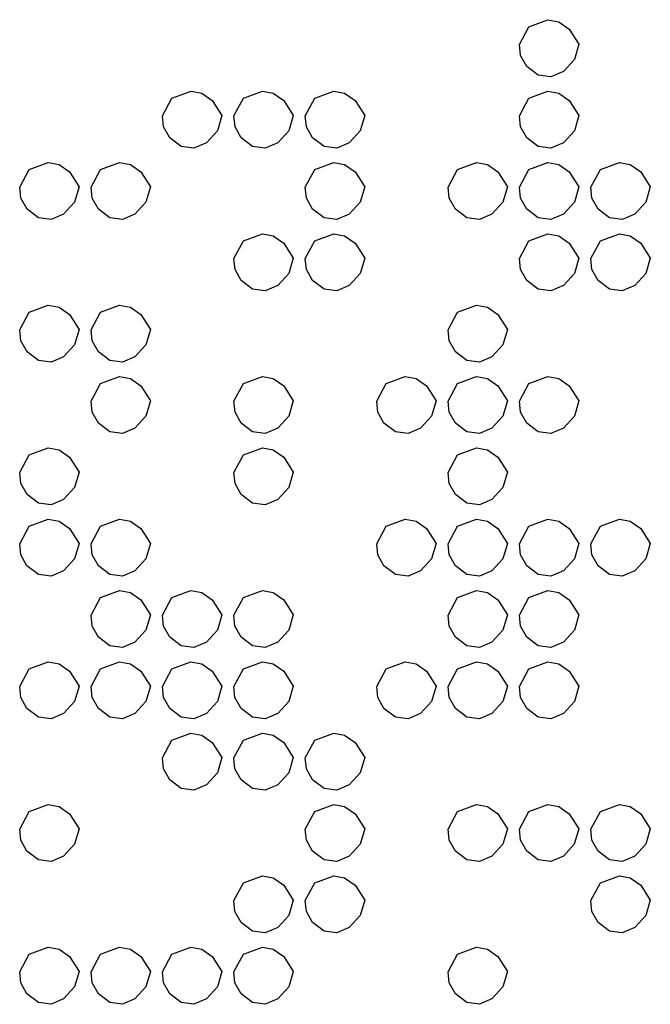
# Model space of a CAD drawing. Extents: x -13.9 to 69.6, y -29.8 to 53.7.
# Drawn here: x 26.8 to 46.74, y -29.45 to 1.71 of the extents above; entities that cross this region are included whole.
import ezdxf

# ---------------------------------------------------------------- set-up
doc = ezdxf.new("R2010")
doc.units = 0

msp = doc.modelspace()

# ---------------------------------------------------------------- linework, layer by layer
at = {"layer": 'Image'}
for p, q in [((42.908265, 1.485093), (43.50949, 1.714373)), ((43.50949, 1.714373), (43.851672, 1.642386)), ((43.851672, 1.642386), (44.18345, 1.41259)), ((42.608475, 0.925091), (42.908265, 1.485093)), ((44.18345, 1.41259), (44.486762, 0.940849)), ((44.486762, 0.940849), (44.342984, 0.456777)), ((42.643087, 0.583677), (42.608475, 0.925091)), ((42.83882, 0.23471), (42.643087, 0.583677)), ((44.342984, 0.456777), (43.995818, 0.071656)), ((42.838824, 0.234708), (42.83882, 0.23471)), ((43.201026, -0.045683), (42.838824, 0.234708)), ((43.995818, 0.071656), (43.600928, -0.097932)), ((43.600928, -0.097932), (43.201026, -0.045683)), ((31.619345, -0.772687), (32.22057, -0.543407)), ((32.22057, -0.543407), (32.562752, -0.615394)), ((32.562752, -0.615394), (32.89453, -0.84519)), ((33.877125, -0.772687), (34.47835, -0.543407)), ((34.47835, -0.543407), (34.820532, -0.615394)), ((34.820532, -0.615394), (35.15231, -0.84519)), ((36.134905, -0.772687), (36.73613, -0.543407)), ((36.73613, -0.543407), (37.078312, -0.615394)), ((37.078312, -0.615394), (37.41009, -0.84519)), ((42.908235, -0.772687), (43.50946, -0.543407)), ((43.50946, -0.543407), (43.851642, -0.615394)), ((43.851642, -0.615394), (44.18342, -0.84519)), ((31.319555, -1.332689), (31.619345, -0.772687)), ((32.89453, -0.84519), (33.197842, -1.316931)), ((33.577335, -1.332689), (33.877125, -0.772687)), ((35.15231, -0.84519), (35.455622, -1.316931)), ((35.835115, -1.332689), (36.134905, -0.772687)), ((37.41009, -0.84519), (37.713402, -1.316931)), ((42.608445, -1.332689), (42.908235, -0.772687)), ((44.18342, -0.84519), (44.486732, -1.316931)), ((31.354167, -1.674103), (31.319555, -1.332689)), ((33.197842, -1.316931), (33.054064, -1.801003)), ((33.611947, -1.674103), (33.577335, -1.332689)), ((35.455622, -1.316931), (35.311844, -1.801003)), ((35.869727, -1.674103), (35.835115, -1.332689)), ((37.713402, -1.316931), (37.569624, -1.801003)), ((42.643057, -1.674103), (42.608445, -1.332689)), ((44.486732, -1.316931), (44.342954, -1.801003)), ((31.5499, -2.02307), (31.354167, -1.674103)), ((33.054064, -1.801003), (32.706898, -2.186124)), ((33.80768, -2.02307), (33.611947, -1.674103)), ((35.311844, -1.801003), (34.964678, -2.186124)), ((36.06546, -2.02307), (35.869727, -1.674103)), ((37.569624, -1.801003), (37.222458, -2.186124)), ((42.83879, -2.02307), (42.643057, -1.674103)), ((44.342954, -1.801003), (43.995788, -2.186124)), ((31.549904, -2.023072), (31.5499, -2.02307)), ((31.912106, -2.303463), (31.549904, -2.023072)), ((33.807684, -2.023072), (33.80768, -2.02307)), ((34.169886, -2.303463), (33.807684, -2.023072)), ((36.065464, -2.023072), (36.06546, -2.02307)), ((36.427666, -2.303463), (36.065464, -2.023072)), ((42.838794, -2.023072), (42.83879, -2.02307)), ((43.200996, -2.303463), (42.838794, -2.023072)), ((32.312008, -2.355712), (31.912106, -2.303463)), ((32.706898, -2.186124), (32.312008, -2.355712)), ((34.569788, -2.355712), (34.169886, -2.303463)), ((34.964678, -2.186124), (34.569788, -2.355712)), ((36.827568, -2.355712), (36.427666, -2.303463)), ((37.222458, -2.186124), (36.827568, -2.355712)), ((43.600898, -2.355712), (43.200996, -2.303463)), ((43.995788, -2.186124), (43.600898, -2.355712)), ((27.103705, -3.030467), (27.70493, -2.801187)), ((27.70493, -2.801187), (28.047112, -2.873174)), ((29.361485, -3.030467), (29.96271, -2.801187)), ((29.96271, -2.801187), (30.304892, -2.873174)), ((36.134815, -3.030467), (36.73604, -2.801187)), ((36.73604, -2.801187), (37.078222, -2.873174)), ((40.650365, -3.030467), (41.25159, -2.801187)), ((41.25159, -2.801187), (41.593772, -2.873174)), ((42.908145, -3.030467), (43.50937, -2.801187)), ((43.50937, -2.801187), (43.851552, -2.873174)), ((45.165925, -3.030467), (45.76715, -2.801187)), ((45.76715, -2.801187), (46.109332, -2.873174)), ((26.803915, -3.590469), (27.103705, -3.030467)), ((28.047112, -2.873174), (28.37889, -3.10297)), ((28.37889, -3.10297), (28.682202, -3.574711)), ((29.061695, -3.590469), (29.361485, -3.030467)), ((30.304892, -2.873174), (30.63667, -3.10297)), ((30.63667, -3.10297), (30.939982, -3.574711)), ((35.835025, -3.590469), (36.134815, -3.030467)), ((37.078222, -2.873174), (37.41, -3.10297)), ((37.41, -3.10297), (37.713312, -3.574711)), ((40.350575, -3.590469), (40.650365, -3.030467)), ((41.593772, -2.873174), (41.92555, -3.10297)), ((41.92555, -3.10297), (42.228862, -3.574711)), ((42.608355, -3.590469), (42.908145, -3.030467)), ((43.851552, -2.873174), (44.18333, -3.10297)), ((44.18333, -3.10297), (44.486642, -3.574711)), ((44.866135, -3.590469), (45.165925, -3.030467)), ((46.109332, -2.873174), (46.44111, -3.10297)), ((46.44111, -3.10297), (46.744422, -3.574711)), ((26.838527, -3.931883), (26.803915, -3.590469)), ((28.682202, -3.574711), (28.538424, -4.058783)), ((29.096307, -3.931883), (29.061695, -3.590469)), ((30.939982, -3.574711), (30.796204, -4.058783)), ((35.869637, -3.931883), (35.835025, -3.590469)), ((37.713312, -3.574711), (37.569534, -4.058783)), ((40.385187, -3.931883), (40.350575, -3.590469)), ((42.228862, -3.574711), (42.085084, -4.058783)), ((42.642967, -3.931883), (42.608355, -3.590469)), ((44.486642, -3.574711), (44.342864, -4.058783)), ((44.900747, -3.931883), (44.866135, -3.590469)), ((46.744422, -3.574711), (46.600644, -4.058783)), ((27.03426, -4.28085), (26.838527, -3.931883)), ((29.29204, -4.28085), (29.096307, -3.931883)), ((36.06537, -4.28085), (35.869637, -3.931883)), ((40.58092, -4.28085), (40.385187, -3.931883)), ((42.8387, -4.28085), (42.642967, -3.931883)), ((45.09648, -4.28085), (44.900747, -3.931883)), ((27.034264, -4.280852), (27.03426, -4.28085)), ((27.396466, -4.561243), (27.034264, -4.280852)), ((28.538424, -4.058783), (28.191258, -4.443904)), ((29.292044, -4.280852), (29.29204, -4.28085)), ((29.654246, -4.561243), (29.292044, -4.280852)), ((30.796204, -4.058783), (30.449038, -4.443904)), ((36.065374, -4.280852), (36.06537, -4.28085)), ((36.427576, -4.561243), (36.065374, -4.280852)), ((37.569534, -4.058783), (37.222368, -4.443904)), ((40.580924, -4.280852), (40.58092, -4.28085)), ((40.943126, -4.561243), (40.580924, -4.280852)), ((42.085084, -4.058783), (41.737918, -4.443904)), ((42.838704, -4.280852), (42.8387, -4.28085)), ((43.200906, -4.561243), (42.838704, -4.280852)), ((44.342864, -4.058783), (43.995698, -4.443904)), ((45.096484, -4.280852), (45.09648, -4.28085)), ((45.458686, -4.561243), (45.096484, -4.280852)), ((46.600644, -4.058783), (46.253478, -4.443904)), ((27.796368, -4.613492), (27.396466, -4.561243)), ((28.191258, -4.443904), (27.796368, -4.613492)), ((30.054148, -4.613492), (29.654246, -4.561243)), ((30.449038, -4.443904), (30.054148, -4.613492)), ((36.827478, -4.613492), (36.427576, -4.561243)), ((37.222368, -4.443904), (36.827478, -4.613492)), ((41.343028, -4.613492), (40.943126, -4.561243)), ((41.737918, -4.443904), (41.343028, -4.613492)), ((43.600808, -4.613492), (43.200906, -4.561243)), ((43.995698, -4.443904), (43.600808, -4.613492)), ((45.858588, -4.613492), (45.458686, -4.561243)), ((46.253478, -4.443904), (45.858588, -4.613492)), ((33.577155, -5.848249), (33.876945, -5.288247)), ((33.876945, -5.288247), (34.47817, -5.058967)), ((34.47817, -5.058967), (34.820352, -5.130954)), ((34.820352, -5.130954), (35.15213, -5.36075)), ((35.834935, -5.848249), (36.134725, -5.288247)), ((36.134725, -5.288247), (36.73595, -5.058967)), ((36.73595, -5.058967), (37.078132, -5.130954)), ((37.078132, -5.130954), (37.40991, -5.36075)), ((42.608265, -5.848249), (42.908055, -5.288247)), ((42.908055, -5.288247), (43.50928, -5.058967)), ((43.50928, -5.058967), (43.851462, -5.130954)), ((43.851462, -5.130954), (44.18324, -5.36075)), ((44.866045, -5.848249), (45.165835, -5.288247)), ((45.165835, -5.288247), (45.76706, -5.058967)), ((45.76706, -5.058967), (46.109242, -5.130954)), ((46.109242, -5.130954), (46.44102, -5.36075)), ((35.15213, -5.36075), (35.455442, -5.832491)), ((37.40991, -5.36075), (37.713222, -5.832491)), ((44.18324, -5.36075), (44.486552, -5.832491)), ((46.44102, -5.36075), (46.744332, -5.832491)), ((33.611767, -6.189663), (33.577155, -5.848249)), ((35.455442, -5.832491), (35.311664, -6.316563)), ((35.869547, -6.189663), (35.834935, -5.848249)), ((37.713222, -5.832491), (37.569444, -6.316563)), ((42.642877, -6.189663), (42.608265, -5.848249)), ((44.486552, -5.832491), (44.342774, -6.316563)), ((44.900657, -6.189663), (44.866045, -5.848249)), ((46.744332, -5.832491), (46.600554, -6.316563)), ((33.8075, -6.53863), (33.611767, -6.189663)), ((36.06528, -6.53863), (35.869547, -6.189663)), ((42.83861, -6.53863), (42.642877, -6.189663)), ((45.09639, -6.53863), (44.900657, -6.189663)), ((33.807504, -6.538632), (33.8075, -6.53863)), ((34.169706, -6.819023), (33.807504, -6.538632)), ((35.311664, -6.316563), (34.964498, -6.701684)), ((36.065284, -6.538632), (36.06528, -6.53863)), ((36.427486, -6.819023), (36.065284, -6.538632)), ((37.569444, -6.316563), (37.222278, -6.701684)), ((42.838614, -6.538632), (42.83861, -6.53863)), ((43.200816, -6.819023), (42.838614, -6.538632)), ((44.342774, -6.316563), (43.995608, -6.701684)), ((45.096394, -6.538632), (45.09639, -6.53863)), ((45.458596, -6.819023), (45.096394, -6.538632)), ((46.600554, -6.316563), (46.253388, -6.701684)), ((34.569608, -6.871272), (34.169706, -6.819023)), ((34.964498, -6.701684), (34.569608, -6.871272)), ((36.827388, -6.871272), (36.427486, -6.819023)), ((37.222278, -6.701684), (36.827388, -6.871272)), ((43.600718, -6.871272), (43.200816, -6.819023)), ((43.995608, -6.701684), (43.600718, -6.871272)), ((45.858498, -6.871272), (45.458596, -6.819023)), ((46.253388, -6.701684), (45.858498, -6.871272)), ((27.103565, -7.546027), (27.70479, -7.316747)), ((27.70479, -7.316747), (28.046972, -7.388734)), ((28.046972, -7.388734), (28.37875, -7.61853)), ((29.361345, -7.546027), (29.96257, -7.316747)), ((29.96257, -7.316747), (30.304752, -7.388734)), ((30.304752, -7.388734), (30.63653, -7.61853)), ((40.650245, -7.546027), (41.25147, -7.316747)), ((41.25147, -7.316747), (41.593652, -7.388734)), ((41.593652, -7.388734), (41.92543, -7.61853)), ((26.803775, -8.106029), (27.103565, -7.546027)), ((28.37875, -7.61853), (28.682062, -8.090271)), ((29.061555, -8.106029), (29.361345, -7.546027)), ((30.63653, -7.61853), (30.939842, -8.090271)), ((40.350455, -8.106029), (40.650245, -7.546027)), ((41.92543, -7.61853), (42.228742, -8.090271)), ((28.682062, -8.090271), (28.538284, -8.574343)), ((30.939842, -8.090271), (30.796064, -8.574343)), ((42.228742, -8.090271), (42.084964, -8.574343)), ((26.838387, -8.447443), (26.803775, -8.106029)), ((29.096167, -8.447443), (29.061555, -8.106029)), ((40.385067, -8.447443), (40.350455, -8.106029)), ((27.03412, -8.79641), (26.838387, -8.447443)), ((28.538284, -8.574343), (28.191118, -8.959464)), ((29.2919, -8.79641), (29.096167, -8.447443)), ((30.796064, -8.574343), (30.448898, -8.959464)), ((40.5808, -8.79641), (40.385067, -8.447443)), ((42.084964, -8.574343), (41.737798, -8.959464)), ((27.034124, -8.796412), (27.03412, -8.79641)), ((27.396326, -9.076803), (27.034124, -8.796412)), ((28.191118, -8.959464), (27.796228, -9.129052)), ((29.291904, -8.796412), (29.2919, -8.79641)), ((29.654106, -9.076803), (29.291904, -8.796412)), ((30.448898, -8.959464), (30.054008, -9.129052)), ((40.580804, -8.796412), (40.5808, -8.79641)), ((40.943006, -9.076803), (40.580804, -8.796412)), ((41.737798, -8.959464), (41.342908, -9.129052)), ((27.796228, -9.129052), (27.396326, -9.076803)), ((30.054008, -9.129052), (29.654106, -9.076803)), ((41.342908, -9.129052), (40.943006, -9.076803)), ((29.361325, -9.803807), (29.96255, -9.574527)), ((29.96255, -9.574527), (30.304732, -9.646514)), ((30.304732, -9.646514), (30.63651, -9.87631)), ((33.876875, -9.803807), (34.4781, -9.574527)), ((34.4781, -9.574527), (34.820282, -9.646514)), ((34.820282, -9.646514), (35.15206, -9.87631)), ((38.392425, -9.803807), (38.99365, -9.574527)), ((38.99365, -9.574527), (39.335832, -9.646514)), ((39.335832, -9.646514), (39.66761, -9.87631)), ((40.650205, -9.803807), (41.25143, -9.574527)), ((41.25143, -9.574527), (41.593612, -9.646514)), ((41.593612, -9.646514), (41.92539, -9.87631)), ((42.907985, -9.803807), (43.50921, -9.574527)), ((43.50921, -9.574527), (43.851392, -9.646514)), ((43.851392, -9.646514), (44.18317, -9.87631)), ((29.061535, -10.363809), (29.361325, -9.803807)), ((30.63651, -9.87631), (30.939822, -10.348051)), ((33.577085, -10.363809), (33.876875, -9.803807)), ((35.15206, -9.87631), (35.455372, -10.348051)), ((38.092635, -10.363809), (38.392425, -9.803807)), ((39.66761, -9.87631), (39.970922, -10.348051)), ((40.350415, -10.363809), (40.650205, -9.803807)), ((41.92539, -9.87631), (42.228702, -10.348051)), ((42.608195, -10.363809), (42.907985, -9.803807)), ((44.18317, -9.87631), (44.486482, -10.348051)), ((29.096147, -10.705223), (29.061535, -10.363809)), ((30.939822, -10.348051), (30.796044, -10.832123)), ((33.611697, -10.705223), (33.577085, -10.363809)), ((35.455372, -10.348051), (35.311594, -10.832123)), ((38.127247, -10.705223), (38.092635, -10.363809)), ((39.970922, -10.348051), (39.827144, -10.832123)), ((40.385027, -10.705223), (40.350415, -10.363809)), ((42.228702, -10.348051), (42.084924, -10.832123)), ((42.642807, -10.705223), (42.608195, -10.363809)), ((44.486482, -10.348051), (44.342704, -10.832123)), ((29.29188, -11.05419), (29.096147, -10.705223)), ((30.796044, -10.832123), (30.448878, -11.217244)), ((33.80743, -11.05419), (33.611697, -10.705223)), ((35.311594, -10.832123), (34.964428, -11.217244)), ((38.32298, -11.05419), (38.127247, -10.705223)), ((39.827144, -10.832123), (39.479978, -11.217244)), ((40.58076, -11.05419), (40.385027, -10.705223)), ((42.084924, -10.832123), (41.737758, -11.217244)), ((42.83854, -11.05419), (42.642807, -10.705223)), ((44.342704, -10.832123), (43.995538, -11.217244)), ((29.291884, -11.054192), (29.29188, -11.05419)), ((29.654086, -11.334583), (29.291884, -11.054192)), ((30.448878, -11.217244), (30.053988, -11.386832)), ((33.807434, -11.054192), (33.80743, -11.05419)), ((34.169636, -11.334583), (33.807434, -11.054192)), ((34.964428, -11.217244), (34.569538, -11.386832)), ((38.322984, -11.054192), (38.32298, -11.05419)), ((38.685186, -11.334583), (38.322984, -11.054192)), ((39.479978, -11.217244), (39.085088, -11.386832)), ((40.580764, -11.054192), (40.58076, -11.05419)), ((40.942966, -11.334583), (40.580764, -11.054192)), ((41.737758, -11.217244), (41.342868, -11.386832)), ((42.838544, -11.054192), (42.83854, -11.05419)), ((43.200746, -11.334583), (42.838544, -11.054192)), ((43.995538, -11.217244), (43.600648, -11.386832)), ((30.053988, -11.386832), (29.654086, -11.334583)), ((34.569538, -11.386832), (34.169636, -11.334583)), ((39.085088, -11.386832), (38.685186, -11.334583)), ((41.342868, -11.386832), (40.942966, -11.334583)), ((43.600648, -11.386832), (43.200746, -11.334583)), ((27.103515, -12.061587), (27.70474, -11.832307)), ((27.70474, -11.832307), (28.046922, -11.904294)), ((33.876845, -12.061587), (34.47807, -11.832307)), ((34.47807, -11.832307), (34.820252, -11.904294)), ((40.650175, -12.061587), (41.2514, -11.832307)), ((41.2514, -11.832307), (41.593582, -11.904294)), ((26.803725, -12.621589), (27.103515, -12.061587)), ((28.046922, -11.904294), (28.3787, -12.13409)), ((28.3787, -12.13409), (28.682012, -12.605831)), ((33.577055, -12.621589), (33.876845, -12.061587)), ((34.820252, -11.904294), (35.15203, -12.13409)), ((35.15203, -12.13409), (35.455342, -12.605831)), ((40.350385, -12.621589), (40.650175, -12.061587)), ((41.593582, -11.904294), (41.92536, -12.13409)), ((41.92536, -12.13409), (42.228672, -12.605831)), ((26.838337, -12.963003), (26.803725, -12.621589)), ((28.682012, -12.605831), (28.538234, -13.089903)), ((33.611667, -12.963003), (33.577055, -12.621589)), ((35.455342, -12.605831), (35.311564, -13.089903)), ((40.384997, -12.963003), (40.350385, -12.621589)), ((42.228672, -12.605831), (42.084894, -13.089903)), ((27.03407, -13.31197), (26.838337, -12.963003)), ((33.8074, -13.31197), (33.611667, -12.963003)), ((40.58073, -13.31197), (40.384997, -12.963003)), ((27.034074, -13.311972), (27.03407, -13.31197)), ((27.396276, -13.592363), (27.034074, -13.311972)), ((28.538234, -13.089903), (28.191068, -13.475024)), ((33.807404, -13.311972), (33.8074, -13.31197)), ((34.169606, -13.592363), (33.807404, -13.311972)), ((35.311564, -13.089903), (34.964398, -13.475024)), ((40.580734, -13.311972), (40.58073, -13.31197)), ((40.942936, -13.592363), (40.580734, -13.311972)), ((42.084894, -13.089903), (41.737728, -13.475024)), ((27.796178, -13.644612), (27.396276, -13.592363)), ((28.191068, -13.475024), (27.796178, -13.644612)), ((34.569508, -13.644612), (34.169606, -13.592363)), ((34.964398, -13.475024), (34.569508, -13.644612)), ((41.342838, -13.644612), (40.942936, -13.592363)), ((41.737728, -13.475024), (41.342838, -13.644612)), ((26.803625, -14.879369), (27.103415, -14.319367)), ((27.103415, -14.319367), (27.70464, -14.090087)), ((27.70464, -14.090087), (28.046822, -14.162074)), ((28.046822, -14.162074), (28.3786, -14.39187)), ((29.061405, -14.879369), (29.361195, -14.319367)), ((29.361195, -14.319367), (29.96242, -14.090087)), ((29.96242, -14.090087), (30.304602, -14.162074)), ((30.304602, -14.162074), (30.63638, -14.39187)), ((38.092505, -14.879369), (38.392295, -14.319367)), ((38.392295, -14.319367), (38.99352, -14.090087)), ((38.99352, -14.090087), (39.335702, -14.162074)), ((39.335702, -14.162074), (39.66748, -14.39187)), ((40.350285, -14.879369), (40.650075, -14.319367)), ((40.650075, -14.319367), (41.2513, -14.090087)), ((41.2513, -14.090087), (41.593482, -14.162074)), ((41.593482, -14.162074), (41.92526, -14.39187)), ((42.608065, -14.879369), (42.907855, -14.319367)), ((42.907855, -14.319367), (43.50908, -14.090087)), ((43.50908, -14.090087), (43.851262, -14.162074)), ((43.851262, -14.162074), (44.18304, -14.39187)), ((44.865845, -14.879369), (45.165635, -14.319367)), ((45.165635, -14.319367), (45.76686, -14.090087)), ((45.76686, -14.090087), (46.109042, -14.162074)), ((46.109042, -14.162074), (46.44082, -14.39187)), ((28.3786, -14.39187), (28.681912, -14.863611)), ((30.63638, -14.39187), (30.939692, -14.863611)), ((39.66748, -14.39187), (39.970792, -14.863611)), ((41.92526, -14.39187), (42.228572, -14.863611)), ((44.18304, -14.39187), (44.486352, -14.863611)), ((46.44082, -14.39187), (46.744132, -14.863611)), ((26.838237, -15.220783), (26.803625, -14.879369)), ((28.681912, -14.863611), (28.538134, -15.347683)), ((29.096017, -15.220783), (29.061405, -14.879369)), ((30.939692, -14.863611), (30.795914, -15.347683)), ((38.127117, -15.220783), (38.092505, -14.879369)), ((39.970792, -14.863611), (39.827014, -15.347683)), ((40.384897, -15.220783), (40.350285, -14.879369)), ((42.228572, -14.863611), (42.084794, -15.347683)), ((42.642677, -15.220783), (42.608065, -14.879369)), ((44.486352, -14.863611), (44.342574, -15.347683)), ((44.900457, -15.220783), (44.865845, -14.879369)), ((46.744132, -14.863611), (46.600354, -15.347683)), ((27.03397, -15.56975), (26.838237, -15.220783)), ((29.29175, -15.56975), (29.096017, -15.220783)), ((38.32285, -15.56975), (38.127117, -15.220783)), ((40.58063, -15.56975), (40.384897, -15.220783)), ((42.83841, -15.56975), (42.642677, -15.220783)), ((45.09619, -15.56975), (44.900457, -15.220783)), ((27.033974, -15.569752), (27.03397, -15.56975)), ((27.396176, -15.850143), (27.033974, -15.569752)), ((28.538134, -15.347683), (28.190968, -15.732804)), ((29.291754, -15.569752), (29.29175, -15.56975)), ((29.653956, -15.850143), (29.291754, -15.569752)), ((30.795914, -15.347683), (30.448748, -15.732804)), ((38.322854, -15.569752), (38.32285, -15.56975)), ((38.685056, -15.850143), (38.322854, -15.569752)), ((39.827014, -15.347683), (39.479848, -15.732804)), ((40.580634, -15.569752), (40.58063, -15.56975)), ((40.942836, -15.850143), (40.580634, -15.569752)), ((42.084794, -15.347683), (41.737628, -15.732804)), ((42.838414, -15.569752), (42.83841, -15.56975)), ((43.200616, -15.850143), (42.838414, -15.569752)), ((44.342574, -15.347683), (43.995408, -15.732804)), ((45.096194, -15.569752), (45.09619, -15.56975)), ((45.458396, -15.850143), (45.096194, -15.569752)), ((46.600354, -15.347683), (46.253188, -15.732804)), ((27.796078, -15.902392), (27.396176, -15.850143)), ((28.190968, -15.732804), (27.796078, -15.902392)), ((30.053858, -15.902392), (29.653956, -15.850143)), ((30.448748, -15.732804), (30.053858, -15.902392)), ((39.084958, -15.902392), (38.685056, -15.850143)), ((39.479848, -15.732804), (39.084958, -15.902392)), ((41.342738, -15.902392), (40.942836, -15.850143)), ((41.737628, -15.732804), (41.342738, -15.902392)), ((43.600518, -15.902392), (43.200616, -15.850143)), ((43.995408, -15.732804), (43.600518, -15.902392)), ((45.858298, -15.902392), (45.458396, -15.850143)), ((46.253188, -15.732804), (45.858298, -15.902392)), ((29.361135, -16.577147), (29.96236, -16.347867)), ((29.96236, -16.347867), (30.304542, -16.419854)), ((30.304542, -16.419854), (30.63632, -16.64965)), ((31.618915, -16.577147), (32.22014, -16.347867)), ((32.22014, -16.347867), (32.562322, -16.419854)), ((32.562322, -16.419854), (32.8941, -16.64965)), ((33.876695, -16.577147), (34.47792, -16.347867)), ((34.47792, -16.347867), (34.820102, -16.419854)), ((34.820102, -16.419854), (35.15188, -16.64965)), ((40.650025, -16.577147), (41.25125, -16.347867)), ((41.25125, -16.347867), (41.593432, -16.419854)), ((41.593432, -16.419854), (41.92521, -16.64965)), ((42.907805, -16.577147), (43.50903, -16.347867)), ((43.50903, -16.347867), (43.851212, -16.419854)), ((43.851212, -16.419854), (44.18299, -16.64965)), ((29.061345, -17.137149), (29.361135, -16.577147)), ((30.63632, -16.64965), (30.939632, -17.121392)), ((31.319125, -17.137149), (31.618915, -16.577147)), ((32.8941, -16.64965), (33.197412, -17.121392)), ((33.576905, -17.137149), (33.876695, -16.577147)), ((35.15188, -16.64965), (35.455192, -17.121392)), ((40.350235, -17.137149), (40.650025, -16.577147)), ((41.92521, -16.64965), (42.228522, -17.121392)), ((42.608015, -17.137149), (42.907805, -16.577147)), ((44.18299, -16.64965), (44.486302, -17.121392)), ((29.095957, -17.478563), (29.061345, -17.137149)), ((30.939632, -17.121392), (30.795854, -17.605463)), ((31.353737, -17.478563), (31.319125, -17.137149)), ((33.197412, -17.121392), (33.053634, -17.605463)), ((33.611517, -17.478563), (33.576905, -17.137149)), ((35.455192, -17.121392), (35.311414, -17.605463)), ((40.384847, -17.478563), (40.350235, -17.137149)), ((42.228522, -17.121392), (42.084744, -17.605463)), ((42.642627, -17.478563), (42.608015, -17.137149)), ((44.486302, -17.121392), (44.342524, -17.605463)), ((29.29169, -17.82753), (29.095957, -17.478563)), ((30.795854, -17.605463), (30.448688, -17.990584)), ((31.54947, -17.82753), (31.353737, -17.478563)), ((33.053634, -17.605463), (32.706468, -17.990584)), ((33.80725, -17.82753), (33.611517, -17.478563)), ((35.311414, -17.605463), (34.964248, -17.990584)), ((40.58058, -17.82753), (40.384847, -17.478563)), ((42.084744, -17.605463), (41.737578, -17.990584)), ((42.83836, -17.82753), (42.642627, -17.478563)), ((44.342524, -17.605463), (43.995358, -17.990584)), ((29.291694, -17.827532), (29.29169, -17.82753)), ((29.653896, -18.107923), (29.291694, -17.827532)), ((30.448688, -17.990584), (30.053798, -18.160172)), ((31.549474, -17.827532), (31.54947, -17.82753)), ((31.911676, -18.107923), (31.549474, -17.827532)), ((32.706468, -17.990584), (32.311578, -18.160172)), ((33.807254, -17.827532), (33.80725, -17.82753)), ((34.169456, -18.107923), (33.807254, -17.827532)), ((34.964248, -17.990584), (34.569358, -18.160172)), ((40.580584, -17.827532), (40.58058, -17.82753)), ((40.942786, -18.107923), (40.580584, -17.827532)), ((41.737578, -17.990584), (41.342688, -18.160172)), ((42.838364, -17.827532), (42.83836, -17.82753)), ((43.200566, -18.107923), (42.838364, -17.827532)), ((43.995358, -17.990584), (43.600468, -18.160172)), ((30.053798, -18.160172), (29.653896, -18.107923)), ((32.311578, -18.160172), (31.911676, -18.107923)), ((34.569358, -18.160172), (34.169456, -18.107923)), ((41.342688, -18.160172), (40.942786, -18.107923)), ((43.600468, -18.160172), (43.200566, -18.107923)), ((27.103295, -18.834927), (27.70452, -18.605647)), ((27.70452, -18.605647), (28.046702, -18.677634)), ((28.046702, -18.677634), (28.37848, -18.90743)), ((29.361075, -18.834927), (29.9623, -18.605647)), ((29.9623, -18.605647), (30.304482, -18.677634)), ((30.304482, -18.677634), (30.63626, -18.90743)), ((31.618855, -18.834927), (32.22008, -18.605647)), ((32.22008, -18.605647), (32.562262, -18.677634)), ((32.562262, -18.677634), (32.89404, -18.90743)), ((33.876635, -18.834927), (34.47786, -18.605647)), ((34.47786, -18.605647), (34.820042, -18.677634)), ((34.820042, -18.677634), (35.15182, -18.90743)), ((38.392185, -18.834927), (38.99341, -18.605647)), ((38.99341, -18.605647), (39.335592, -18.677634)), ((39.335592, -18.677634), (39.66737, -18.90743)), ((40.649965, -18.834927), (41.25119, -18.605647)), ((41.25119, -18.605647), (41.593372, -18.677634)), ((41.593372, -18.677634), (41.92515, -18.90743)), ((42.907745, -18.834927), (43.50897, -18.605647)), ((43.50897, -18.605647), (43.851152, -18.677634)), ((43.851152, -18.677634), (44.18293, -18.90743)), ((26.803505, -19.394929), (27.103295, -18.834927)), ((28.37848, -18.90743), (28.681792, -19.379171)), ((29.061285, -19.394929), (29.361075, -18.834927)), ((30.63626, -18.90743), (30.939572, -19.379171)), ((31.319065, -19.394929), (31.618855, -18.834927)), ((32.89404, -18.90743), (33.197352, -19.379171)), ((33.576845, -19.394929), (33.876635, -18.834927)), ((35.15182, -18.90743), (35.455132, -19.379171)), ((38.092395, -19.394929), (38.392185, -18.834927)), ((39.66737, -18.90743), (39.970682, -19.379171)), ((40.350175, -19.394929), (40.649965, -18.834927)), ((41.92515, -18.90743), (42.228462, -19.379171)), ((42.607955, -19.394929), (42.907745, -18.834927)), ((44.18293, -18.90743), (44.486242, -19.379171)), ((26.838117, -19.736343), (26.803505, -19.394929)), ((28.681792, -19.379171), (28.538014, -19.863243)), ((29.095897, -19.736343), (29.061285, -19.394929)), ((30.939572, -19.379171), (30.795794, -19.863243)), ((31.353677, -19.736343), (31.319065, -19.394929)), ((33.197352, -19.379171), (33.053574, -19.863243)), ((33.611457, -19.736343), (33.576845, -19.394929)), ((35.455132, -19.379171), (35.311354, -19.863243)), ((38.127007, -19.736343), (38.092395, -19.394929)), ((39.970682, -19.379171), (39.826904, -19.863243)), ((40.384787, -19.736343), (40.350175, -19.394929)), ((42.228462, -19.379171), (42.084684, -19.863243)), ((42.642567, -19.736343), (42.607955, -19.394929)), ((44.486242, -19.379171), (44.342464, -19.863243)), ((27.03385, -20.08531), (26.838117, -19.736343)), ((28.538014, -19.863243), (28.190848, -20.248364)), ((29.29163, -20.08531), (29.095897, -19.736343)), ((30.795794, -19.863243), (30.448628, -20.248364)), ((31.54941, -20.08531), (31.353677, -19.736343)), ((33.053574, -19.863243), (32.706408, -20.248364)), ((33.80719, -20.08531), (33.611457, -19.736343)), ((35.311354, -19.863243), (34.964188, -20.248364)), ((38.32274, -20.08531), (38.127007, -19.736343)), ((39.826904, -19.863243), (39.479738, -20.248364)), ((40.58052, -20.08531), (40.384787, -19.736343)), ((42.084684, -19.863243), (41.737518, -20.248364)), ((42.8383, -20.08531), (42.642567, -19.736343)), ((44.342464, -19.863243), (43.995298, -20.248364)), ((27.033854, -20.085312), (27.03385, -20.08531)), ((27.396056, -20.365703), (27.033854, -20.085312)), ((28.190848, -20.248364), (27.795958, -20.417952)), ((29.291634, -20.085312), (29.29163, -20.08531)), ((29.653836, -20.365703), (29.291634, -20.085312)), ((30.448628, -20.248364), (30.053738, -20.417952)), ((31.549414, -20.085312), (31.54941, -20.08531)), ((31.911616, -20.365703), (31.549414, -20.085312)), ((32.706408, -20.248364), (32.311518, -20.417952)), ((33.807194, -20.085312), (33.80719, -20.08531)), ((34.169396, -20.365703), (33.807194, -20.085312)), ((34.964188, -20.248364), (34.569298, -20.417952)), ((38.322744, -20.085312), (38.32274, -20.08531)), ((38.684946, -20.365703), (38.322744, -20.085312)), ((39.479738, -20.248364), (39.084848, -20.417952)), ((40.580524, -20.085312), (40.58052, -20.08531)), ((40.942726, -20.365703), (40.580524, -20.085312)), ((41.737518, -20.248364), (41.342628, -20.417952)), ((42.838304, -20.085312), (42.8383, -20.08531)), ((43.200506, -20.365703), (42.838304, -20.085312)), ((43.995298, -20.248364), (43.600408, -20.417952)), ((27.795958, -20.417952), (27.396056, -20.365703)), ((30.053738, -20.417952), (29.653836, -20.365703)), ((32.311518, -20.417952), (31.911616, -20.365703)), ((34.569298, -20.417952), (34.169396, -20.365703)), ((39.084848, -20.417952), (38.684946, -20.365703)), ((41.342628, -20.417952), (40.942726, -20.365703)), ((43.600408, -20.417952), (43.200506, -20.365703)), ((31.618805, -21.092707), (32.22003, -20.863427)), ((32.22003, -20.863427), (32.562212, -20.935414)), ((33.876585, -21.092707), (34.47781, -20.863427)), ((34.47781, -20.863427), (34.819992, -20.935414)), ((36.134365, -21.092707), (36.73559, -20.863427)), ((36.73559, -20.863427), (37.077772, -20.935414)), ((31.319015, -21.652709), (31.618805, -21.092707)), ((32.562212, -20.935414), (32.89399, -21.16521)), ((32.89399, -21.16521), (33.197302, -21.636952)), ((33.576795, -21.652709), (33.876585, -21.092707)), ((34.819992, -20.935414), (35.15177, -21.16521)), ((35.15177, -21.16521), (35.455082, -21.636952)), ((35.834575, -21.652709), (36.134365, -21.092707)), ((37.077772, -20.935414), (37.40955, -21.16521)), ((37.40955, -21.16521), (37.712862, -21.636952)), ((31.353627, -21.994123), (31.319015, -21.652709)), ((33.197302, -21.636952), (33.053524, -22.121023)), ((33.611407, -21.994123), (33.576795, -21.652709)), ((35.455082, -21.636952), (35.311304, -22.121023)), ((35.869187, -21.994123), (35.834575, -21.652709)), ((37.712862, -21.636952), (37.569084, -22.121023)), ((31.54936, -22.34309), (31.353627, -21.994123)), ((33.053524, -22.121023), (32.706358, -22.506144)), ((33.80714, -22.34309), (33.611407, -21.994123)), ((35.311304, -22.121023), (34.964138, -22.506144)), ((36.06492, -22.34309), (35.869187, -21.994123)), ((37.569084, -22.121023), (37.221918, -22.506144)), ((31.549364, -22.343092), (31.54936, -22.34309)), ((31.911566, -22.623483), (31.549364, -22.343092)), ((33.807144, -22.343092), (33.80714, -22.34309)), ((34.169346, -22.623483), (33.807144, -22.343092)), ((36.064924, -22.343092), (36.06492, -22.34309)), ((36.427126, -22.623483), (36.064924, -22.343092)), ((32.311468, -22.675732), (31.911566, -22.623483)), ((32.706358, -22.506144), (32.311468, -22.675732)), ((34.569248, -22.675732), (34.169346, -22.623483)), ((34.964138, -22.506144), (34.569248, -22.675732)), ((36.827028, -22.675732), (36.427126, -22.623483)), ((37.221918, -22.506144), (36.827028, -22.675732)), ((26.803455, -23.910489), (27.103245, -23.350487)), ((27.103245, -23.350487), (27.70447, -23.121207)), ((27.70447, -23.121207), (28.046652, -23.193194)), ((28.046652, -23.193194), (28.37843, -23.42299)), ((35.834555, -23.910489), (36.134345, -23.350487)), ((36.134345, -23.350487), (36.73557, -23.121207)), ((36.73557, -23.121207), (37.077752, -23.193194)), ((37.077752, -23.193194), (37.40953, -23.42299)), ((40.350105, -23.910489), (40.649895, -23.350487)), ((40.649895, -23.350487), (41.25112, -23.121207)), ((41.25112, -23.121207), (41.593302, -23.193194)), ((41.593302, -23.193194), (41.92508, -23.42299)), ((42.607885, -23.910489), (42.907675, -23.350487)), ((42.907675, -23.350487), (43.5089, -23.121207)), ((43.5089, -23.121207), (43.851082, -23.193194)), ((43.851082, -23.193194), (44.18286, -23.42299)), ((44.865665, -23.910489), (45.165455, -23.350487)), ((45.165455, -23.350487), (45.76668, -23.121207)), ((45.76668, -23.121207), (46.108862, -23.193194)), ((46.108862, -23.193194), (46.44064, -23.42299)), ((28.37843, -23.42299), (28.681742, -23.894731)), ((37.40953, -23.42299), (37.712842, -23.894731)), ((41.92508, -23.42299), (42.228392, -23.894731)), ((44.18286, -23.42299), (44.486172, -23.894731)), ((46.44064, -23.42299), (46.743952, -23.894731)), ((26.838067, -24.251903), (26.803455, -23.910489)), ((28.681742, -23.894731), (28.537964, -24.378803)), ((35.869167, -24.251903), (35.834555, -23.910489)), ((37.712842, -23.894731), (37.569064, -24.378803)), ((40.384717, -24.251903), (40.350105, -23.910489)), ((42.228392, -23.894731), (42.084614, -24.378803)), ((42.642497, -24.251903), (42.607885, -23.910489)), ((44.486172, -23.894731), (44.342394, -24.378803)), ((44.900277, -24.251903), (44.865665, -23.910489)), ((46.743952, -23.894731), (46.600174, -24.378803)), ((27.0338, -24.60087), (26.838067, -24.251903)), ((36.0649, -24.60087), (35.869167, -24.251903)), ((40.58045, -24.60087), (40.384717, -24.251903)), ((42.83823, -24.60087), (42.642497, -24.251903)), ((45.09601, -24.60087), (44.900277, -24.251903)), ((27.033804, -24.600872), (27.0338, -24.60087)), ((27.396006, -24.881263), (27.033804, -24.600872)), ((28.537964, -24.378803), (28.190798, -24.763924)), ((36.064904, -24.600872), (36.0649, -24.60087)), ((36.427106, -24.881263), (36.064904, -24.600872)), ((37.569064, -24.378803), (37.221898, -24.763924)), ((40.580454, -24.600872), (40.58045, -24.60087)), ((40.942656, -24.881263), (40.580454, -24.600872)), ((42.084614, -24.378803), (41.737448, -24.763924)), ((42.838234, -24.600872), (42.83823, -24.60087)), ((43.200436, -24.881263), (42.838234, -24.600872)), ((44.342394, -24.378803), (43.995228, -24.763924)), ((45.096014, -24.600872), (45.09601, -24.60087)), ((45.458216, -24.881263), (45.096014, -24.600872)), ((46.600174, -24.378803), (46.253008, -24.763924)), ((27.795908, -24.933512), (27.396006, -24.881263)), ((28.190798, -24.763924), (27.795908, -24.933512)), ((36.827008, -24.933512), (36.427106, -24.881263)), ((37.221898, -24.763924), (36.827008, -24.933512)), ((41.342558, -24.933512), (40.942656, -24.881263)), ((41.737448, -24.763924), (41.342558, -24.933512)), ((43.600338, -24.933512), (43.200436, -24.881263)), ((43.995228, -24.763924), (43.600338, -24.933512)), ((45.858118, -24.933512), (45.458216, -24.881263)), ((46.253008, -24.763924), (45.858118, -24.933512)), ((33.876585, -25.608267), (34.47781, -25.378987)), ((34.47781, -25.378987), (34.819992, -25.450974)), ((34.819992, -25.450974), (35.15177, -25.68077)), ((36.134365, -25.608267), (36.73559, -25.378987)), ((36.73559, -25.378987), (37.077772, -25.450974)), ((37.077772, -25.450974), (37.40955, -25.68077)), ((45.165465, -25.608267), (45.76669, -25.378987)), ((45.76669, -25.378987), (46.108872, -25.450974)), ((46.108872, -25.450974), (46.44065, -25.68077)), ((33.576795, -26.168269), (33.876585, -25.608267)), ((35.15177, -25.68077), (35.455082, -26.152512)), ((35.834575, -26.168269), (36.134365, -25.608267)), ((37.40955, -25.68077), (37.712862, -26.152512)), ((44.865675, -26.168269), (45.165465, -25.608267)), ((46.44065, -25.68077), (46.743962, -26.152512)), ((33.611407, -26.509683), (33.576795, -26.168269)), ((35.455082, -26.152512), (35.311304, -26.636583)), ((35.869187, -26.509683), (35.834575, -26.168269)), ((37.712862, -26.152512), (37.569084, -26.636583)), ((44.900287, -26.509683), (44.865675, -26.168269)), ((46.743962, -26.152512), (46.600184, -26.636583)), ((33.80714, -26.85865), (33.611407, -26.509683)), ((35.311304, -26.636583), (34.964138, -27.021704)), ((36.06492, -26.85865), (35.869187, -26.509683)), ((37.569084, -26.636583), (37.221918, -27.021704)), ((45.09602, -26.85865), (44.900287, -26.509683)), ((46.600184, -26.636583), (46.253018, -27.021704)), ((33.807144, -26.858652), (33.80714, -26.85865)), ((34.169346, -27.139043), (33.807144, -26.858652)), ((34.964138, -27.021704), (34.569248, -27.191292)), ((36.064924, -26.858652), (36.06492, -26.85865)), ((36.427126, -27.139043), (36.064924, -26.858652)), ((37.221918, -27.021704), (36.827028, -27.191292)), ((45.096024, -26.858652), (45.09602, -26.85865)), ((45.458226, -27.139043), (45.096024, -26.858652)), ((46.253018, -27.021704), (45.858128, -27.191292)), ((34.569248, -27.191292), (34.169346, -27.139043)), ((36.827028, -27.191292), (36.427126, -27.139043)), ((45.858128, -27.191292), (45.458226, -27.139043)), ((27.103236, -27.866047), (27.70446, -27.636767)), ((27.70446, -27.636767), (28.046642, -27.708754)), ((28.046642, -27.708754), (28.37842, -27.93855)), ((29.361016, -27.866047), (29.96224, -27.636767)), ((29.96224, -27.636767), (30.304422, -27.708754)), ((30.304422, -27.708754), (30.6362, -27.93855)), ((31.618795, -27.866047), (32.22002, -27.636767)), ((32.22002, -27.636767), (32.562202, -27.708754)), ((32.562202, -27.708754), (32.89398, -27.93855)), ((33.876576, -27.866047), (34.4778, -27.636767)), ((34.4778, -27.636767), (34.819982, -27.708754)), ((34.819982, -27.708754), (35.15176, -27.93855)), ((40.649906, -27.866047), (41.25113, -27.636767)), ((41.25113, -27.636767), (41.593312, -27.708754)), ((41.593312, -27.708754), (41.92509, -27.93855)), ((26.803445, -28.426049), (27.103236, -27.866047)), ((28.37842, -27.93855), (28.681732, -28.410291)), ((29.061225, -28.426049), (29.361016, -27.866047)), ((30.6362, -27.93855), (30.939512, -28.410291)), ((31.319005, -28.426049), (31.618795, -27.866047)), ((32.89398, -27.93855), (33.197292, -28.410291)), ((33.576785, -28.426049), (33.876576, -27.866047)), ((35.15176, -27.93855), (35.455072, -28.410291)), ((40.350115, -28.426049), (40.649906, -27.866047)), ((41.92509, -27.93855), (42.228402, -28.410291)), ((26.838057, -28.767463), (26.803445, -28.426049)), ((28.681732, -28.410291), (28.537954, -28.894363)), ((29.095837, -28.767463), (29.061225, -28.426049)), ((30.939512, -28.410291), (30.795734, -28.894363)), ((31.353617, -28.767463), (31.319005, -28.426049)), ((33.197292, -28.410291), (33.053514, -28.894363)), ((33.611397, -28.767463), (33.576785, -28.426049)), ((35.455072, -28.410291), (35.311294, -28.894363)), ((40.384727, -28.767463), (40.350115, -28.426049)), ((42.228402, -28.410291), (42.084624, -28.894363)), ((27.03379, -29.11643), (26.838057, -28.767463)), ((28.537954, -28.894363), (28.190788, -29.279484)), ((29.29157, -29.11643), (29.095837, -28.767463)), ((30.795734, -28.894363), (30.448568, -29.279484)), ((31.54935, -29.11643), (31.353617, -28.767463)), ((33.053514, -28.894363), (32.706348, -29.279484)), ((33.80713, -29.11643), (33.611397, -28.767463)), ((35.311294, -28.894363), (34.964128, -29.279484)), ((40.58046, -29.11643), (40.384727, -28.767463)), ((42.084624, -28.894363), (41.737458, -29.279484)), ((27.033794, -29.116432), (27.03379, -29.11643)), ((27.395996, -29.396823), (27.033794, -29.116432)), ((28.190788, -29.279484), (27.795898, -29.449072)), ((29.291574, -29.116432), (29.29157, -29.11643)), ((29.653776, -29.396823), (29.291574, -29.116432)), ((30.448568, -29.279484), (30.053678, -29.449072)), ((31.549354, -29.116432), (31.54935, -29.11643)), ((31.911556, -29.396823), (31.549354, -29.116432)), ((32.706348, -29.279484), (32.311458, -29.449072)), ((33.807134, -29.116432), (33.80713, -29.11643)), ((34.169336, -29.396823), (33.807134, -29.116432)), ((34.964128, -29.279484), (34.569238, -29.449072)), ((40.580464, -29.116432), (40.58046, -29.11643)), ((40.942666, -29.396823), (40.580464, -29.116432)), ((41.737458, -29.279484), (41.342568, -29.449072)), ((27.795898, -29.449072), (27.395996, -29.396823)), ((30.053678, -29.449072), (29.653776, -29.396823)), ((32.311458, -29.449072), (31.911556, -29.396823)), ((34.569238, -29.449072), (34.169336, -29.396823)), ((41.342568, -29.449072), (40.942666, -29.396823))]:
    msp.add_line(p, q, dxfattribs=at)

doc.saveas('drawing.dxf')
